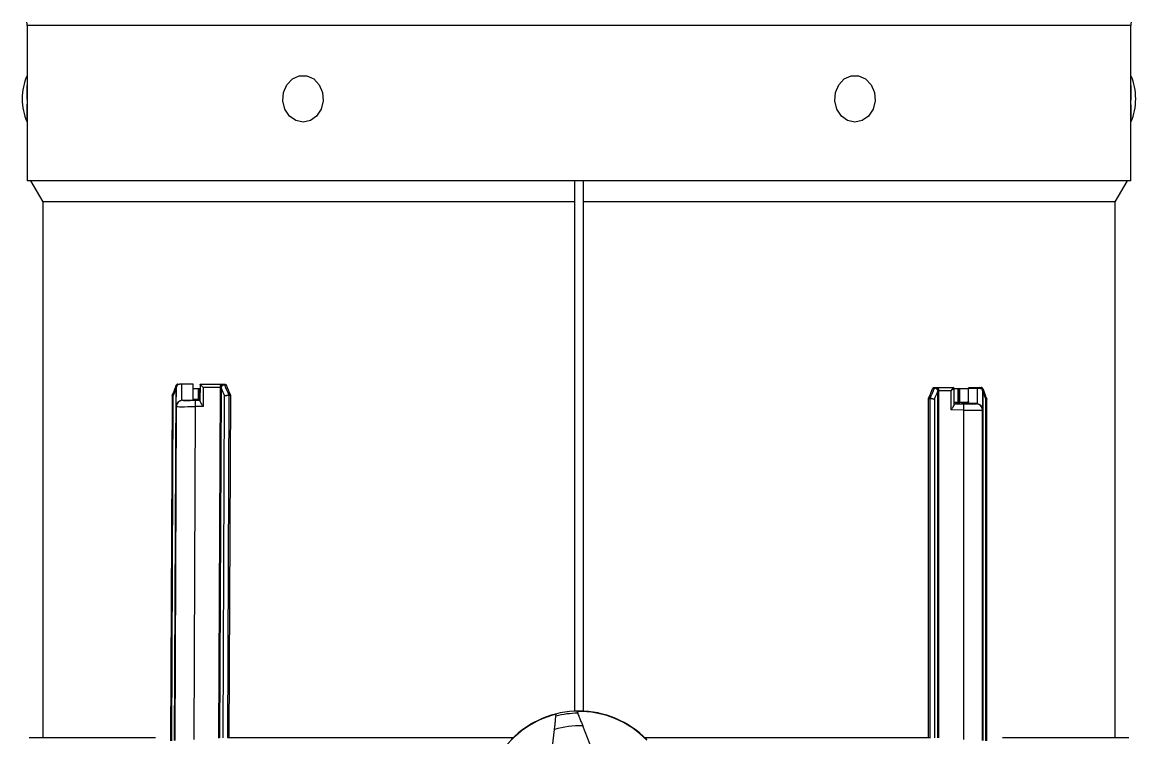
# Model space of a CAD drawing. Extents: x 7 to 113, y 1 to 87.
# Drawn here: x 46.36 to 51.66, y 17.56 to 20.97 of the extents above; entities that cross this region are included whole.
import ezdxf

# ---------------------------------------------------------------- set-up
doc = ezdxf.new("R2010")
doc.units = 0
doc.header["$MEASUREMENT"] = 0
doc.layers.add('OBJECT', color=7, linetype='CONTINUOUS')

msp = doc.modelspace()

# ---------------------------------------------------------------- linework, layer by layer
at = {"layer": 'OBJECT'}
for p, q in [((46.3828, 20.9543), (46.3828, 20.7157)), ((51.6338, 20.9543), (46.3828, 20.9543)), ((51.6338, 20.7157), (51.6338, 20.9543)), ((46.3828, 20.7157), (46.3828, 20.4937)), ((51.6338, 20.4937), (51.6338, 20.7157)), ((46.3828, 20.4937), (46.3828, 20.2147)), ((51.6338, 20.2147), (51.6338, 20.4937)), ((51.6338, 20.2147), (46.3828, 20.2147)), ((46.3983, 20.2147), (46.4583, 20.1147)), ((48.9883, 20.1147), (48.9883, 20.2147)), ((49.0283, 20.2147), (49.0283, 20.1147)), ((51.5583, 20.1147), (51.6183, 20.2147)), ((46.4583, 20.1147), (46.4583, 17.5627)), ((48.9883, 20.1147), (46.4583, 20.1147)), ((48.9883, 17.6892), (48.9883, 20.1147)), ((51.5583, 20.1147), (49.0283, 20.1147)), ((49.0283, 20.1147), (49.0283, 17.6892)), ((51.5583, 17.5627), (51.5583, 20.1147)), ((47.0842, 17.549), (47.0917, 19.228)), ((47.0917, 19.228), (47.0919, 19.2305)), ((47.0926, 19.1401), (47.093, 19.231)), ((47.1001, 19.2456), (47.0996, 19.2456)), ((47.1001, 19.2456), (47.108, 19.2456)), ((47.1177, 19.246), (47.1173, 19.1693)), ((47.1725, 19.2455), (47.1177, 19.246)), ((47.1721, 19.1717), (47.1725, 19.2455)), ((47.2054, 19.246), (47.2051, 19.1657)), ((47.2054, 19.246), (47.3099, 19.2456)), ((47.2204, 19.231), (47.22, 19.1401)), ((47.3023, 19.2307), (47.2204, 19.231)), ((47.2948, 17.5614), (47.3022, 19.2281)), ((47.3056, 19.228), (47.2982, 17.5616)), ((47.3022, 19.2281), (47.3023, 19.2307)), ((47.3023, 19.2307), (47.3023, 19.2326)), ((47.3054, 19.2305), (47.3056, 19.228)), ((47.3183, 19.2456), (47.3188, 19.2456)), ((47.3188, 19.2456), (47.3259, 19.2455)), ((47.3218, 19.2431), (47.3215, 19.2431)), ((47.3291, 19.243), (47.3218, 19.2431)), ((50.6956, 19.2301), (50.7026, 19.2301)), ((50.7026, 19.2301), (50.7032, 19.2301)), ((50.7026, 19.2301), (50.7115, 19.2301)), ((50.7115, 19.2301), (50.7884, 19.2301)), ((50.8643, 19.2301), (50.907, 19.2301)), ((50.907, 19.2301), (50.9134, 19.2301)), ((50.9134, 19.2251), (50.9134, 19.2301)), ((50.9134, 19.2301), (50.9213, 19.2301)), ((50.9219, 19.2301), (50.9213, 19.2301)), ((47.0731, 19.1914), (47.0658, 17.5479)), ((47.0768, 19.1897), (47.0695, 17.5481)), ((47.1722, 19.1754), (47.2051, 19.1751)), ((47.2053, 19.2247), (47.1724, 19.2247)), ((47.1965, 19.2247), (47.1965, 19.1752)), ((47.2007, 19.2247), (47.2007, 19.1751)), ((47.2042, 19.2247), (47.2042, 19.1751)), ((47.3149, 17.5623), (47.3221, 19.1897)), ((47.3426, 19.1923), (47.3354, 17.5627)), ((47.3421, 19.1948), (47.3422, 19.1948)), ((47.3422, 19.1948), (47.35, 19.1947)), ((47.3427, 19.1923), (47.3426, 19.1923)), ((47.3505, 19.1922), (47.3427, 19.1923)), ((47.3505, 19.1922), (47.3432, 17.5627)), ((50.6707, 17.5627), (50.6707, 19.1768)), ((50.6785, 19.1768), (50.6707, 19.1768)), ((50.6713, 19.1793), (50.679, 19.1793)), ((50.6786, 19.1768), (50.6785, 19.1768)), ((50.6786, 17.5627), (50.6786, 19.1768)), ((50.679, 19.1793), (50.6791, 19.1793)), ((50.6996, 19.2276), (50.6923, 19.2276)), ((50.6999, 19.2276), (50.6996, 19.2276)), ((50.7158, 19.2125), (50.716, 19.2149)), ((50.7191, 19.2125), (50.7158, 19.2125)), ((50.7158, 17.5617), (50.7158, 19.2125)), ((50.7191, 19.217), (50.7191, 19.2151)), ((50.7191, 19.2151), (50.7191, 19.2125)), ((50.7784, 19.2151), (50.7191, 19.2151)), ((50.7191, 19.2125), (50.7191, 17.5616)), ((50.7784, 19.1237), (50.7784, 19.2151)), ((50.7934, 19.1492), (50.7934, 19.2251)), ((50.8609, 19.2247), (50.7934, 19.2247)), ((50.8125, 19.1595), (50.8125, 19.2247)), ((50.816, 19.1595), (50.816, 19.2247)), ((50.8201, 19.1591), (50.8201, 19.2247)), ((50.9038, 19.2251), (50.8609, 19.2251)), ((50.8609, 19.165), (50.8609, 19.2251)), ((50.9038, 19.153), (50.9038, 19.2251)), ((50.9134, 19.2251), (50.9038, 19.2251)), ((50.9284, 19.2151), (50.9284, 19.1237)), ((50.9284, 19.2125), (50.9297, 19.2125)), ((50.9295, 19.2149), (50.9297, 19.2125)), ((50.9297, 19.2125), (50.9297, 17.5491)), ((50.9481, 17.548), (50.9481, 19.1758)), ((47.0925, 19.1394), (47.0855, 17.549)), ((47.0925, 19.1394), (47.0926, 19.1401)), ((47.1219, 19.1698), (47.1721, 19.1717)), ((47.1219, 19.1698), (47.1219, 19.1692)), ((47.1757, 19.1718), (47.1721, 19.1717)), ((47.1825, 19.1394), (47.1755, 17.5544)), ((47.1757, 19.1718), (47.2051, 19.1729)), ((47.1819, 19.1692), (47.2051, 19.1697)), ((47.22, 19.1401), (47.1825, 19.1394)), ((50.6991, 19.1741), (50.6991, 17.5624)), ((50.8384, 19.1222), (50.7784, 19.1237)), ((50.8571, 19.16), (50.7934, 19.1585)), ((50.8992, 19.1535), (50.7934, 19.1583)), ((50.7934, 19.1533), (50.8392, 19.1522)), ((50.7991, 19.1595), (50.813, 19.1595)), ((50.813, 19.1595), (50.8201, 19.1595)), ((50.8384, 17.5546), (50.8384, 19.1222)), ((50.8992, 19.1522), (50.8992, 19.1535)), ((50.9284, 19.1237), (50.9284, 19.1222)), ((50.9284, 17.5492), (50.9284, 19.1222)), ((50.9444, 17.5483), (50.9444, 19.1741)), ((48.8988, 17.6659), (48.8998, 17.6746)), ((48.9989, 17.6878), (49.0022, 17.6797)), ((48.878, 17.4797), (48.8916, 17.6014)), ((49.0712, 17.5055), (49.0261, 17.6193)), ((46.9932, 17.5627), (46.3934, 17.5627)), ((48.695, 17.5627), (47.3367, 17.5627)), ((50.6799, 17.5627), (49.3216, 17.5627)), ((51.6232, 17.5627), (51.0235, 17.5627))]:
    msp.add_line(p, q, dxfattribs=at)
at = {"layer": 'OBJECT', "flags": 128}
for points in [[(47.6956, 20.4937), (47.6608, 20.5012), (47.6308, 20.5226), (47.6095, 20.5552), (47.5999, 20.5944), (47.6031, 20.6351), (47.6189, 20.6716), (47.645, 20.6991), (47.6779, 20.7138), (47.7132, 20.7138), (47.7462, 20.6991), (47.7723, 20.6716), (47.788, 20.6351), (47.7913, 20.5944), (47.7816, 20.5552), (47.7603, 20.5226), (47.7303, 20.5012), (47.6956, 20.4937)], [(50.3211, 20.4937), (50.2863, 20.5012), (50.2563, 20.5226), (50.235, 20.5552), (50.2254, 20.5944), (50.2286, 20.6351), (50.2444, 20.6716), (50.2705, 20.6991), (50.3034, 20.7138), (50.3387, 20.7138), (50.3717, 20.6991), (50.3978, 20.6716), (50.4135, 20.6351), (50.4168, 20.5944), (50.4071, 20.5552), (50.3858, 20.5226), (50.3558, 20.5012), (50.3211, 20.4937)], [(47.3099, 19.2456), (47.311, 19.2456), (47.3121, 19.2456), (47.3132, 19.2456), (47.3144, 19.2456), (47.3155, 19.2456), (47.3166, 19.2456), (47.3177, 19.2456), (47.3188, 19.2456)], [(50.7784, 19.2151), (50.7801, 19.2177), (50.7818, 19.2202), (50.7834, 19.2226), (50.7848, 19.2247), (50.7861, 19.2266), (50.7871, 19.2281), (50.7878, 19.2292), (50.7882, 19.2298), (50.7884, 19.2301)], [(50.9038, 19.2251), (50.9038, 19.226), (50.904, 19.227), (50.9043, 19.2278), (50.9047, 19.2286), (50.9052, 19.2292), (50.9058, 19.2297), (50.9064, 19.23), (50.907, 19.2301)], [(50.7191, 19.2151), (50.7186, 19.215), (50.7182, 19.215), (50.7178, 19.215), (50.7174, 19.215), (50.717, 19.215), (50.7167, 19.2149), (50.7163, 19.2149), (50.716, 19.2149)], [(50.7934, 19.2251), (50.7932, 19.2249), (50.7925, 19.2245), (50.7914, 19.2237), (50.7899, 19.2227), (50.788, 19.2215), (50.7859, 19.2201), (50.7835, 19.2185), (50.781, 19.2168), (50.7784, 19.2151)], [(47.1819, 19.1692), (47.182, 19.1686), (47.182, 19.1668), (47.182, 19.164), (47.1821, 19.1603), (47.1822, 19.1558), (47.1823, 19.1507), (47.1824, 19.1451), (47.1825, 19.1394)], [(50.8384, 19.1222), (50.8386, 19.128), (50.8387, 19.1335), (50.8388, 19.1387), (50.8389, 19.1432), (50.839, 19.1469), (50.8391, 19.1497), (50.8391, 19.1515), (50.8392, 19.1522)]]:
    msp.add_lwpolyline(points, dxfattribs=at)
at = {"layer": 'OBJECT'}
for centre, radius, start, end in [((46.2578, 20.9543), 0.125, 0, 6.8973), ((51.7588, 20.9543), 0.125, 173.1027, 180), ((46.6398, 20.6047), 0.28, 156.6412, 203.3588), ((51.3768, 20.6047), 0.28, 336.6412, 23.3588), ((43.7597, 20.5897), 2.6243, 358.3143, 1.7064), ((47.0947, 19.2305), 0.00444, 125.2663, 136.5061), ((47.092, 19.2683), 0.0403, 269.5274, 271.3242), ((47.092, 19.233), 0.00248, 266.7262, 292.1832), ((47.0981, 19.2319), 0.00604, 169.813, 174.6656), ((47.0967, 16.5718), 2.6742, 89.5516, 89.7582), ((47.3069, 20.2786), 1.0506, 269.7475, 269.9287), ((47.3561, 20.1315), 0.9025, 266.5818, 266.7786), ((47.3138, 19.2326), 0.00855, 177.6391, 181.0347), ((47.3159, 19.2464), 0.016, 230.5225, 233.8529), ((47.3179, 19.2418), 0.00378, 19.6079, 84.8383), ((47.3185, 19.2421), 0.00353, 16.7005, 84.6251), ((50.703, 19.2265), 0.00355, 95.3883, 163.0681), ((50.7035, 19.2263), 0.0038, 95.1563, 160.1667), ((50.7884, 19.2251), 0.005, 0, 90), ((50.9134, 19.2151), 0.015, 0, 90), ((47.3359, 19.1922), 0.00669, 0.2042, 22.1698), ((47.336, 19.1923), 0.00664, 359.4413, 21.5267), ((50.6852, 19.1768), 0.00666, 158.253, 180.2853), ((50.6853, 19.1767), 0.0067, 157.5935, 179.5358), ((50.7057, 19.2306), 0.0157, 306.0111, 309.4143), ((50.7077, 19.2171), 0.00847, 358.699, 2.1299), ((50.9294, 19.2176), 0.00265, 249.1377, 272.8521), ((50.9267, 19.2149), 0.00441, 43.3475, 54.6521), ((50.9231, 19.2163), 0.00621, 5.1406, 9.8597), ((47.1225, 19.1392), 0.03, 91.1548, 179.7387), ((50.7991, 19.1545), 0.005, 90, 125.4883), ((50.7992, 19.1565), 0.00297, 92.0842, 136.0891), ((50.813, 19.1567), 0.00279, 91.0436, 127.7697), ((50.8129, 19.1569), 0.00261, 53.4494, 88.898), ((50.8984, 19.1222), 0.03, 0.009, 88.5942), ((49.0083, 17.2397), 0.4483, 104.0086, 151.2), ((49.0083, 17.2397), 0.45, 44.3177, 135.6823), ((49.0083, 17.2397), 0.44, 90.8012, 104.4074), ((49.0083, 17.2397), 0.4483, 44.0086, 91.2), ((49.0083, 17.2397), 0.38, 87.3228, 107.8858)]:
    msp.add_arc(centre, radius, start, end, dxfattribs=at)
for centre, major_axis, ratio, start_param, end_param in [((49.0174, 19.4723), (2.1077, 4.3744), 0.343664, 1.790011, 1.798681), ((47.108, 19.231), (0.0001, 0.0151), 0.995585, 6.28208, 7.852876), ((47.2204, 19.231), (-0.0149, 0.0151), 0.002218, 4.714616, 6.285413), ((49.0174, 19.4723), (-2.0755, 4.3765), 0.342863, 1.464727, 1.473397), ((49.0266, 19.4798), (-2.0606, 4.3778), 0.34161, 1.464784, 1.475696), ((49.0175, 19.5023), (-2.0526, 4.3607), 0.34161, 1.470109, 1.48107), ((49.0051, 19.5029), (2.0687, 4.3597), 0.341999, 4.799932, 4.810893), ((48.9959, 19.4804), (2.0768, 4.3768), 0.341999, 4.805306, 4.816218), ((49.0051, 19.4729), (2.0916, 4.3755), 0.34326, 4.807591, 4.816261), ((50.9134, 19.2151), (0.015, 0), 0.666667, 0, 1.570796), ((49.0051, 19.4729), (-2.0916, 4.3755), 0.34326, 4.482319, 4.490989), ((47.1826, 19.1405), (0.09, 0.0011), 0.012013, 3.141385, 4.712181), ((47.1226, 19.1399), (0.0212, 0.0216), 0.983154, 0.80589, 0.960779), ((47.1819, 19.1704), (0.06, 0.0012), 0.020235, 3.141083, 4.711879), ((50.8384, 19.1237), (0.09, -0.0015), 0.016457, 4.71266, 6.283456), ((50.8392, 19.1537), (0.06, -0.0015), 0.024678, 4.712999, 6.283795), ((50.8984, 19.1235), (-0.0212, 0.0217), 0.979495, 5.320394, 5.475283)]:
    msp.add_ellipse(centre, major_axis=major_axis, ratio=ratio, start_param=start_param, end_param=end_param, dxfattribs=at)
for points, knots in [([(51.6338, 20.6678), (51.6338, 20.667), (51.6337, 20.6652), (51.6334, 20.6518), (51.633, 20.6319), (51.6327, 20.6072), (51.6326, 20.5805), (51.6329, 20.5548), (51.6333, 20.533), (51.6336, 20.5181), (51.6338, 20.5111), (51.6338, 20.5122), (51.6338, 20.5125)], [0, 0, 0, 0, 0.107337, 0.214676, 0.322039, 0.429428, 0.536783, 0.644102, 0.751436, 0.858817, 0.966197, 1, 1, 1, 1]), ([(47.0913, 19.2395), (47.0899, 19.236), (47.0839, 19.2206), (47.078, 19.2052), (47.0734, 19.1933)], [0, 0, 0, 0, 0.226622, 1, 1, 1, 1]), ([(47.0915, 19.2335), (47.0911, 19.2351), (47.0905, 19.2373), (47.0913, 19.2389), (47.0915, 19.2394)], [0, 0, 0, 0, 0.676352, 1, 1, 1, 1]), ([(47.0994, 19.2454), (47.0993, 19.2455), (47.0978, 19.2457), (47.0952, 19.2445), (47.0925, 19.2423), (47.0917, 19.2403), (47.0914, 19.2394)], [0, 0, 0, 0, 0.046641, 0.393286, 0.751085, 1, 1, 1, 1]), ([(47.0921, 19.2325), (47.092, 19.2325), (47.0918, 19.2327), (47.0916, 19.2331), (47.0915, 19.2335), (47.0915, 19.2335)], [0, 0, 0, 0, 0.264378, 0.86572, 1, 1, 1, 1]), ([(47.0919, 19.2305), (47.0919, 19.2311), (47.092, 19.2318), (47.0921, 19.2325), (47.0921, 19.2325)], [0, 0, 0, 0, 0.973059, 1, 1, 1, 1]), ([(47.0996, 19.2456), (47.0984, 19.2453), (47.0962, 19.2449), (47.0937, 19.2423), (47.0921, 19.2387), (47.0921, 19.2357), (47.0921, 19.2341)], [0, 0, 0, 0, 0.242416, 0.484572, 0.734498, 1, 1, 1, 1]), ([(47.0921, 19.2341), (47.0921, 19.234), (47.0921, 19.2337), (47.0921, 19.2335), (47.0921, 19.2333), (47.0921, 19.2331), (47.0921, 19.2331), (47.0922, 19.233), (47.0922, 19.233), (47.0922, 19.233), (47.0922, 19.233)], [0, 0, 0, 0, 0.330565, 0.552255, 0.701746, 0.80312, 0.90379, 0.945569, 0.97957, 1, 1, 1, 1]), ([(47.0931, 19.2326), (47.0931, 19.2326), (47.0931, 19.2325), (47.0929, 19.2324), (47.0924, 19.2325), (47.0921, 19.2325)], [0, 0, 0, 0, 0.125084, 0.466702, 1, 1, 1, 1]), ([(47.0922, 19.233), (47.0925, 19.2329), (47.0929, 19.2328), (47.0931, 19.2326), (47.0931, 19.2326), (47.0931, 19.2326)], [0, 0, 0, 0, 0.531898, 0.875842, 1, 1, 1, 1]), ([(47.1026, 19.2445), (47.1013, 19.2439), (47.0986, 19.2427), (47.0955, 19.2394), (47.0937, 19.2358), (47.0932, 19.2334), (47.0931, 19.2326)], [0, 0, 0, 0, 0.284844, 0.570458, 0.840885, 1, 1, 1, 1]), ([(47.3023, 19.2326), (47.3024, 19.2334), (47.3026, 19.2358), (47.3036, 19.2394), (47.3052, 19.2428), (47.3074, 19.245), (47.309, 19.2456), (47.3099, 19.2456), (47.3099, 19.2456)], [0, 0, 0, 0, 0.116681, 0.31498, 0.524434, 0.755189, 0.990681, 1, 1, 1, 1]), ([(47.3023, 19.2326), (47.3024, 19.2326), (47.3029, 19.2326), (47.304, 19.2328), (47.3048, 19.2329), (47.3053, 19.233)], [0, 0, 0, 0, 0.124153, 0.468228, 1, 1, 1, 1]), ([(47.3053, 19.2325), (47.3048, 19.2325), (47.304, 19.2324), (47.3029, 19.2325), (47.3024, 19.2326), (47.3023, 19.2326)], [0, 0, 0, 0, 0.533212, 0.874638, 1, 1, 1, 1]), ([(47.3053, 19.233), (47.3053, 19.233), (47.3053, 19.233), (47.3053, 19.233), (47.3055, 19.2333), (47.3056, 19.2336), (47.3057, 19.2339), (47.3057, 19.2341)], [0, 0, 0, 0, 0.032623, 0.074837, 0.183394, 0.638581, 1, 1, 1, 1]), ([(47.3064, 19.2335), (47.3062, 19.2333), (47.306, 19.2329), (47.3056, 19.2326), (47.3053, 19.2325), (47.3053, 19.2325)], [0, 0, 0, 0, 0.507015, 0.825391, 1, 1, 1, 1]), ([(47.3053, 19.2325), (47.3053, 19.2325), (47.3053, 19.2318), (47.3054, 19.2311), (47.3054, 19.2305)], [0, 0, 0, 0, 0.026966, 1, 1, 1, 1]), ([(47.3057, 19.2341), (47.3066, 19.2359), (47.3085, 19.2394), (47.3123, 19.2432), (47.3157, 19.2452), (47.3176, 19.2454), (47.3183, 19.2456)], [0, 0, 0, 0, 0.303911, 0.585794, 0.84941, 1, 1, 1, 1]), ([(47.3099, 19.2456), (47.3099, 19.2456), (47.3097, 19.2456), (47.309, 19.2454), (47.308, 19.2443), (47.3068, 19.2414), (47.3061, 19.2379), (47.3058, 19.2353), (47.3057, 19.2341)], [0, 0, 0, 0, 0.010001, 0.107438, 0.369938, 0.606843, 0.825997, 1, 1, 1, 1]), ([(47.3215, 19.2431), (47.3203, 19.2429), (47.3179, 19.2425), (47.3139, 19.2404), (47.3098, 19.2374), (47.3076, 19.2348), (47.3064, 19.2335)], [0, 0, 0, 0, 0.242436, 0.484602, 0.734555, 1, 1, 1, 1]), ([(47.3259, 19.2455), (47.3263, 19.2454), (47.3271, 19.2453), (47.3283, 19.2445), (47.3288, 19.2435), (47.3291, 19.243)], [0, 0, 0, 0, 0.322911, 0.645759, 1, 1, 1, 1]), ([(50.6923, 19.2276), (50.6926, 19.228), (50.6931, 19.2289), (50.6942, 19.2299), (50.6951, 19.23), (50.6956, 19.2301)], [0, 0, 0, 0, 0.322163, 0.644383, 1, 1, 1, 1]), ([(50.7032, 19.2301), (50.7043, 19.2298), (50.7066, 19.2293), (50.7101, 19.2268), (50.7133, 19.2231), (50.7149, 19.2201), (50.7157, 19.2185)], [0, 0, 0, 0, 0.242425, 0.484559, 0.734506, 1, 1, 1, 1]), ([(50.7115, 19.2301), (50.7115, 19.2301), (50.7124, 19.2301), (50.7141, 19.2295), (50.7162, 19.2272), (50.7178, 19.2238), (50.7188, 19.2202), (50.719, 19.2178), (50.7191, 19.217)], [0, 0, 0, 0, 0.009319, 0.24479, 0.47556, 0.68502, 0.883336, 1, 1, 1, 1]), ([(50.7157, 19.2185), (50.7156, 19.2197), (50.7153, 19.2223), (50.7146, 19.2259), (50.7135, 19.2287), (50.7124, 19.2299), (50.7117, 19.2301), (50.7115, 19.2301), (50.7115, 19.2301)], [0, 0, 0, 0, 0.173967, 0.393148, 0.630055, 0.892558, 0.989999, 1, 1, 1, 1]), ([(50.8609, 19.2251), (50.8609, 19.2256), (50.861, 19.2268), (50.8616, 19.2283), (50.8625, 19.2294), (50.8634, 19.23), (50.8641, 19.23), (50.8643, 19.2301)], [0, 0, 0, 0, 0.214282, 0.428512, 0.642924, 0.857648, 1, 1, 1, 1]), ([(50.9292, 19.2185), (50.9292, 19.2203), (50.9292, 19.2238), (50.9272, 19.2276), (50.9245, 19.2296), (50.9226, 19.2299), (50.9219, 19.2301)], [0, 0, 0, 0, 0.303877, 0.585778, 0.849403, 1, 1, 1, 1]), ([(50.9301, 19.2239), (50.93, 19.224), (50.9298, 19.2254), (50.928, 19.2275), (50.9252, 19.2296), (50.923, 19.2298), (50.922, 19.2299)], [0, 0, 0, 0, 0.0359822, 0.3969196, 0.7361578, 1, 1, 1, 1]), ([(47.0735, 19.1933), (47.0732, 19.1927), (47.073, 19.1921), (47.0731, 19.1914), (47.0731, 19.1914)], [0, 0, 0, 0, 0.908897, 1, 1, 1, 1]), ([(47.0768, 19.1897), (47.0767, 19.1897), (47.0762, 19.1898), (47.0747, 19.1903), (47.0732, 19.1909), (47.0732, 19.1913), (47.0732, 19.1914)], [0, 0, 0, 0, 0.019665, 0.233805, 0.703034, 1, 1, 1, 1]), ([(47.0735, 19.1933), (47.0735, 19.1929), (47.0733, 19.1921), (47.0748, 19.1908), (47.0762, 19.19), (47.0767, 19.1897), (47.0768, 19.1897)], [0, 0, 0, 0, 0.35951, 0.786987, 0.98202, 1, 1, 1, 1]), ([(47.3221, 19.1897), (47.3222, 19.1897), (47.3228, 19.19), (47.3247, 19.1909), (47.3285, 19.1922), (47.3334, 19.1936), (47.3383, 19.1945), (47.3408, 19.1947), (47.3421, 19.1948)], [0, 0, 0, 0, 0.009458, 0.112286, 0.337635, 0.559593, 0.779772, 1, 1, 1, 1]), ([(47.3426, 19.1923), (47.3413, 19.1922), (47.3387, 19.1921), (47.3338, 19.1917), (47.3287, 19.191), (47.3249, 19.1903), (47.3228, 19.1898), (47.3222, 19.1897), (47.3221, 19.1897)], [0, 0, 0, 0, 0.220237, 0.440412, 0.66237, 0.887714, 0.990552, 1, 1, 1, 1]), ([(47.35, 19.1947), (47.3501, 19.1942), (47.3504, 19.1934), (47.3504, 19.1925), (47.3505, 19.1922)], [0, 0, 0, 0, 0.642063, 1, 1, 1, 1]), ([(50.6707, 19.1768), (50.6708, 19.1773), (50.6708, 19.1782), (50.6711, 19.179), (50.6713, 19.1793)], [0, 0, 0, 0, 0.642135, 1, 1, 1, 1]), ([(50.6991, 19.1741), (50.699, 19.1741), (50.6984, 19.1743), (50.6963, 19.1747), (50.6925, 19.1754), (50.6874, 19.1761), (50.6825, 19.1766), (50.6799, 19.1767), (50.6786, 19.1768)], [0, 0, 0, 0, 0.009448, 0.112288, 0.337627, 0.559583, 0.779764, 1, 1, 1, 1]), ([(50.6791, 19.1793), (50.6804, 19.1792), (50.6829, 19.179), (50.6878, 19.178), (50.6927, 19.1766), (50.6964, 19.1753), (50.6984, 19.1744), (50.699, 19.1741), (50.6991, 19.1741)], [0, 0, 0, 0, 0.220227, 0.440404, 0.662357, 0.887706, 0.990527, 1, 1, 1, 1]), ([(50.715, 19.2179), (50.7136, 19.2194), (50.7111, 19.2223), (50.7064, 19.2255), (50.7026, 19.2272), (50.7007, 19.2275), (50.6999, 19.2276)], [0, 0, 0, 0, 0.303057, 0.584917, 0.848614, 1, 1, 1, 1]), ([(50.7161, 19.2169), (50.716, 19.2169), (50.7156, 19.2171), (50.7153, 19.2176), (50.715, 19.2179), (50.715, 19.2179)], [0, 0, 0, 0, 0.264475, 0.8659, 1, 1, 1, 1]), ([(50.7157, 19.2185), (50.7157, 19.2184), (50.7158, 19.2181), (50.7159, 19.2179), (50.7159, 19.2177), (50.716, 19.2176), (50.716, 19.2175), (50.7161, 19.2174), (50.7161, 19.2174), (50.7161, 19.2174), (50.7161, 19.2174)], [0, 0, 0, 0, 0.330462, 0.552221, 0.701502, 0.803179, 0.903775, 0.945204, 0.979355, 1, 1, 1, 1]), ([(50.716, 19.2149), (50.716, 19.2155), (50.716, 19.2162), (50.7161, 19.2169), (50.7161, 19.2169)], [0, 0, 0, 0, 0.97302, 1, 1, 1, 1]), ([(50.7161, 19.2174), (50.7166, 19.2173), (50.7174, 19.2172), (50.7184, 19.217), (50.7189, 19.217), (50.7191, 19.217)], [0, 0, 0, 0, 0.531742, 0.875827, 1, 1, 1, 1]), ([(50.7191, 19.217), (50.7189, 19.217), (50.7184, 19.2169), (50.7174, 19.2168), (50.7166, 19.2169), (50.7161, 19.2169)], [0, 0, 0, 0, 0.127367, 0.466838, 1, 1, 1, 1]), ([(50.9283, 19.217), (50.9283, 19.217), (50.9283, 19.217), (50.9285, 19.2172), (50.9289, 19.2173), (50.9292, 19.2174)], [0, 0, 0, 0, 0.12404, 0.468175, 1, 1, 1, 1]), ([(50.9293, 19.2169), (50.929, 19.2169), (50.9285, 19.2168), (50.9283, 19.2169), (50.9283, 19.217), (50.9283, 19.217)], [0, 0, 0, 0, 0.533189, 0.872704, 1, 1, 1, 1]), ([(50.9292, 19.2174), (50.9292, 19.2174), (50.9292, 19.2174), (50.9292, 19.2174), (50.9293, 19.2177), (50.9293, 19.218), (50.9293, 19.2184), (50.9292, 19.2185)], [0, 0, 0, 0, 0.032673, 0.074857, 0.183447, 0.638269, 1, 1, 1, 1]), ([(50.9299, 19.2179), (50.9298, 19.2177), (50.9297, 19.2174), (50.9295, 19.217), (50.9293, 19.2169), (50.9293, 19.2169)], [0, 0, 0, 0, 0.506959, 0.825507, 1, 1, 1, 1]), ([(50.9293, 19.2169), (50.9293, 19.2169), (50.9294, 19.2162), (50.9294, 19.2155), (50.9295, 19.2149)], [0, 0, 0, 0, 0.026996, 1, 1, 1, 1]), ([(50.93, 19.2239), (50.9302, 19.2232), (50.9308, 19.2215), (50.9302, 19.2193), (50.9299, 19.2179)], [0, 0, 0, 0, 0.40216, 1, 1, 1, 1]), ([(50.9478, 19.1778), (50.9464, 19.1815), (50.9405, 19.1969), (50.9346, 19.2123), (50.9301, 19.224)], [0, 0, 0, 0, 0.24357, 1, 1, 1, 1]), ([(50.9444, 19.1741), (50.9445, 19.1741), (50.945, 19.1744), (50.9464, 19.1753), (50.9479, 19.1766), (50.9477, 19.1774), (50.9477, 19.1778)], [0, 0, 0, 0, 0.017923, 0.212592, 0.639175, 1, 1, 1, 1]), ([(50.9479, 19.1758), (50.948, 19.1757), (50.948, 19.1753), (50.9465, 19.1747), (50.945, 19.1743), (50.9445, 19.1741), (50.9444, 19.1741)], [0, 0, 0, 0, 0.295166, 0.765595, 0.980259, 1, 1, 1, 1]), ([(50.948, 19.1758), (50.9481, 19.1761), (50.9482, 19.1768), (50.9479, 19.1774), (50.9477, 19.1777)], [0, 0, 0, 0, 0.399082, 1, 1, 1, 1]), ([(47.0926, 19.1401), (47.0926, 19.1402), (47.0926, 19.1438), (47.0938, 19.1504), (47.0985, 19.1583), (47.1039, 19.1635), (47.1088, 19.1665), (47.1134, 19.1684), (47.116, 19.169), (47.1173, 19.1693)], [0, 0, 0, 0, 0.004727, 0.291691, 0.519016, 0.681355, 0.790143, 0.895018, 1, 1, 1, 1]), ([(47.2052, 19.1657), (47.2052, 19.1651), (47.2053, 19.1632), (47.2077, 19.1583), (47.2126, 19.1504), (47.2173, 19.1438), (47.2199, 19.1402), (47.22, 19.1401)], [0, 0, 0, 0, 0.100852, 0.315094, 0.615067, 0.99376, 1, 1, 1, 1]), ([(50.7784, 19.1237), (50.7784, 19.1238), (50.7811, 19.1274), (50.7858, 19.1339), (50.7908, 19.1419), (50.7932, 19.1468), (50.7933, 19.1486), (50.7933, 19.1492)], [0, 0, 0, 0, 0.0062386, 0.3849229, 0.6849169, 0.8991424, 1, 1, 1, 1]), ([(50.8609, 19.165), (50.8609, 19.1644), (50.8608, 19.1633), (50.8601, 19.1618), (50.8591, 19.1607), (50.8581, 19.1601), (50.8574, 19.16), (50.8571, 19.16)], [0, 0, 0, 0, 0.216686, 0.433326, 0.650099, 0.867239, 1, 1, 1, 1]), ([(50.9038, 19.153), (50.9051, 19.1527), (50.9077, 19.152), (50.9123, 19.1501), (50.9172, 19.147), (50.9226, 19.1419), (50.9272, 19.1339), (50.9284, 19.1274), (50.9284, 19.1238), (50.9284, 19.1237)], [0, 0, 0, 0, 0.104982, 0.209854, 0.318639, 0.480985, 0.708311, 0.995276, 1, 1, 1, 1]), ([(48.8916, 17.6014), (48.8925, 17.6091), (48.8942, 17.6247), (48.8965, 17.6451), (48.8981, 17.6594), (48.8988, 17.6652), (48.8988, 17.6657), (48.8988, 17.6659)], [0, 0, 0, 0, 0.241747, 0.484004, 0.711795, 0.922051, 1, 1, 1, 1]), ([(49.0022, 17.6797), (49.0025, 17.679), (49.003, 17.6775), (49.0068, 17.668), (49.0124, 17.6539), (49.0191, 17.6369), (49.0239, 17.6249), (49.0261, 17.6193)], [0, 0, 0, 0, 0.198026, 0.395859, 0.598899, 0.814821, 1, 1, 1, 1])]:
    msp.add_open_spline(points, degree=3, knots=knots, dxfattribs=at)

doc.saveas('drawing.dxf')
